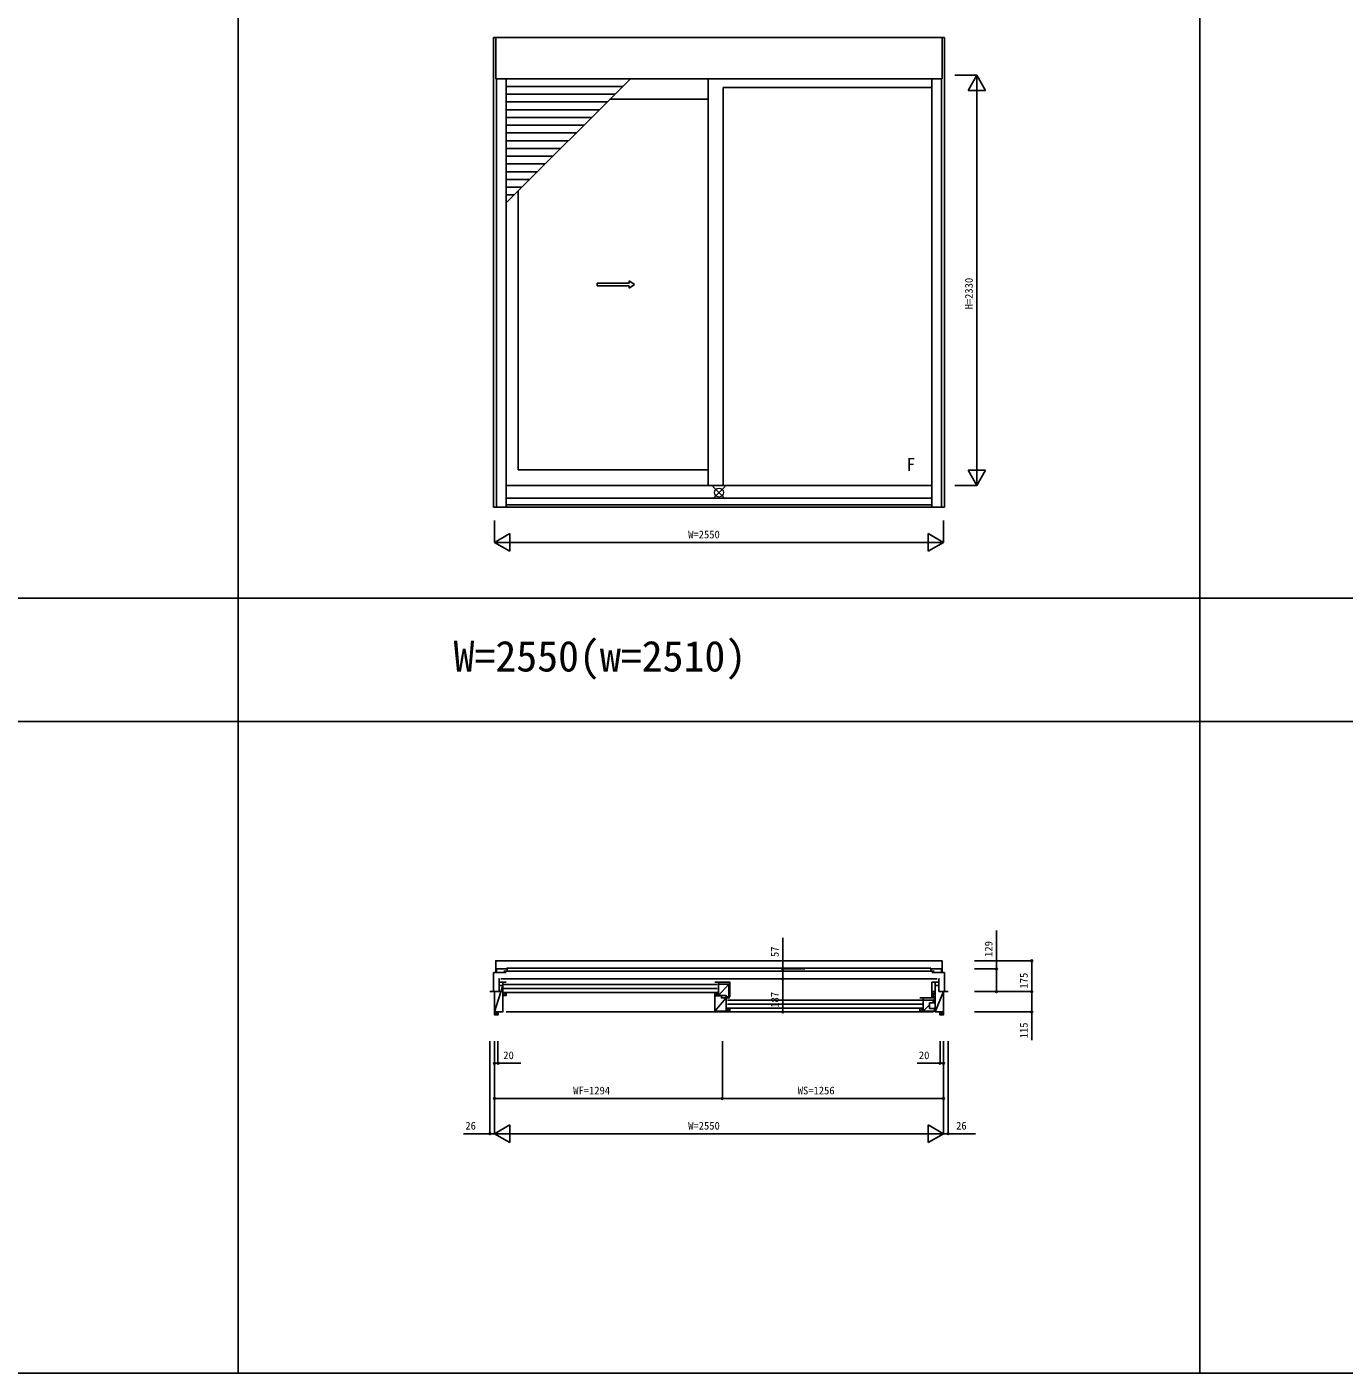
# Model space of a CAD drawing. Units: millimetres, scale not verified. Extents: x -19250 to 19250, y -14000 to 14000.
# Drawn here: x -8830 to -1351, y -6600 to 1043 of the extents above; entities that cross this region are included whole.
import ezdxf
from ezdxf.enums import TextEntityAlignment as Align

# ---------------------------------------------------------------- set-up
doc = ezdxf.new("R2010")
doc.units = ezdxf.units.MM
doc.header["$LTSCALE"] = 50
for name, color, linetype in [('0-0_0', 7, 'Continuous'), ('0-1_YKK_A1', 4, 'Continuous'), ('0-2_YKK_B1', 4, 'Continuous'), ('0-4_YKK_F1', 7, 'Continuous'), ('0-6_YKK_N1', 2, 'Continuous')]:
    doc.layers.add(name, color=color, linetype=linetype)
doc.layers.add('0-5_YKK_IN', color=1, linetype='Continuous', lineweight=18)
doc.styles.add('ＭＳ ゴシック', font='')
doc.styles.get('ＭＳ ゴシック').set_extended_font_data('MS Gothic')

msp = doc.modelspace()

# ---------------------------------------------------------------- linework, layer by layer
at = {"layer": '0-1_YKK_A1'}
for p, q in [((-6181, 983.75), (-3619, 983.75)), ((-6181, -1683.75), (-6181, 983.75)), ((-3632, 983.75), (-3632, 749.25)), ((-3619, -1683.75), (-3619, 983.75)), ((-6164, -1683.75), (-6164, 749.25)), ((-6108, -1683.75), (-6108, 749.25)), ((-6108, 44.35), (-5403.1, 749.25)), ((-5447.1, 705.25), (-6108, 705.25)), ((-4961, -1560.75), (-4961, 749.25)), ((-4877, -1560.75), (-4877, 699.26)), ((-4877, 699.26), (-3692, 699.26)), ((-3692, -1683.75), (-3692, 749.25)), ((-3636, -1683.75), (-3636, 749.25)), ((-5491.1, 661.25), (-6108, 661.25)), ((-5535.1, 617.25), (-6108, 617.25)), ((-5520.1, 632.25), (-4961, 632.25)), ((-5579.1, 573.25), (-6108, 573.25)), ((-5623.1, 529.25), (-6108, 529.25)), ((-5667.1, 485.25), (-6108, 485.25)), ((-5711.1, 441.25), (-6108, 441.25)), ((-5755.1, 397.25), (-6108, 397.25)), ((-5799.1, 353.25), (-6108, 353.25)), ((-5843.1, 309.25), (-6108, 309.25)), ((-5887.1, 265.25), (-6108, 265.25)), ((-5931.1, 221.25), (-6108, 221.25)), ((-5975.1, 177.25), (-6108, 177.25)), ((-6019.1, 133.25), (-6108, 133.25)), ((-6063.1, 89.25), (-6108, 89.25)), ((-6040, 112.35), (-6040, -1470.75)), ((-5591.18, -411.75), (-5409.84, -411.74)), ((-5591.17, -426.75), (-5591.17, -411.75)), ((-5591.17, -426.75), (-5409.83, -426.74)), ((-5409.84, -411.74), (-5409.84, -399.24)), ((-5409.84, -399.24), (-5379.84, -419.24)), ((-5409.83, -439.24), (-5379.84, -419.24)), ((-5409.83, -439.24), (-5409.83, -426.74)), ((-6040, -1470.75), (-4961, -1470.75)), ((-3692, -1560.75), (-6108, -1560.75)), ((-3692, -1632.74), (-6108, -1632.74)), ((-3692, -1670.75), (-6108, -1670.75)), ((-3619, -1683.75), (-6181, -1683.75))]:
    msp.add_line(p, q, dxfattribs=at)
msp.add_lwpolyline([(-6168, 983.75), (-6168, 749.25), (-3632, 749.25)], dxfattribs=at)
at = {"layer": '0-2_YKK_B1'}
for p, q in [((-3632, -4259.25), (-3632, -4326.25)), ((-6181, -4326.25), (-6181, -4434.25)), ((-6108, -4326.25), (-6181, -4326.25)), ((-3679, -4318.95), (-6121, -4318.95)), ((-3697, -4300.35), (-3697, -4318.95)), ((-3692, -4326.25), (-3619, -4326.25)), ((-3619, -4326.25), (-3619, -4434.25)), ((-6148, -4380.25), (-6108, -4380.25)), ((-3662, -4362.25), (-6138, -4362.25)), ((-6121, -4393.25), (-4910, -4393.25)), ((-4910, -4415.75), (-6121, -4415.75)), ((-4903, -4380.25), (-4903, -4455.25)), ((-4844, -4392.25), (-4903, -4455.25)), ((-3652, -4380.25), (-3692, -4380.25)), ((-3692, -4380.25), (-3692, -4464.25)), ((-3672, -4399.25), (-3652, -4399.25)), ((-6108, -4438.75), (-6128, -4455.25)), ((-6121, -4438.25), (-4910, -4438.25)), ((-4859, -4470.25), (-4923, -4545.25)), ((-4860, -4464.25), (-4844, -4464.25)), ((-4859, -4470.25), (-4859, -4545.25)), ((-4852, -4483.25), (-3747, -4483.25)), ((-3747, -4505.75), (-4852, -4505.75)), ((-3676, -4470.25), (-3760, -4470.25)), ((-3740, -4470.25), (-3740, -4545.25)), ((-3672, -4434.25), (-3687, -4464.25)), ((-3625, -4434.25), (-3672, -4549.25)), ((-3652, -4434.25), (-3599, -4434.25)), ((-6175, -4565.75), (-6153.5, -4549.25)), ((-6108, -4549.25), (-3682, -4549.25)), ((-4852, -4528.25), (-3747, -4528.25)), ((-3740, -4528.75), (-3760, -4528.75)), ((-3740, -4528.75), (-3760, -4545.25)), ((-3704, -4509.81), (-3740, -4545.25)), ((-3646.5, -4565.75), (-3625, -4549.25))]:
    msp.add_line(p, q, dxfattribs=at)
for points in [[(-3632, -4259.25), (-6168, -4259.25), (-6168, -4326.25)], [(-6108, -4305.25), (-6164, -4305.25), (-6164, -4326.25)], [(-3697, -4300.35), (-6103, -4300.35), (-6103, -4318.95)], [(-3692, -4305.25), (-3636, -4305.25), (-3636, -4326.25)], [(-6152, -4362.25), (-6148, -4362.25), (-6148, -4434.25), (-6201, -4434.25)], [(-6175, -4434.25), (-6175, -4549.25), (-6128, -4549.25), (-6128, -4380.25)], [(-6148, -4399.25), (-6128, -4399.25), (-6175, -4549.25)], [(-4923, -4380.25), (-4839, -4380.25), (-4839, -4464.25)], [(-4903, -4392.25), (-4844, -4392.25), (-4844, -4464.25)], [(-3625, -4434.25), (-3625, -4549.25), (-3672, -4549.25), (-3672, -4380.25)], [(-3648, -4362.25), (-3652, -4362.25), (-3652, -4434.25)], [(-6128, -4455.25), (-6108, -4455.25), (-6108, -4438.75), (-6128, -4438.75)], [(-4860, -4464.25), (-4860, -4455.25), (-4923, -4455.25), (-4923, -4438.75)], [(-4923, -4438.75), (-4903, -4438.75), (-4923, -4455.25)], [(-4839, -4470.25), (-4886, -4470.25), (-4886, -4458.25), (-4923, -4458.25), (-4923, -4545.25), (-4839, -4545.25), (-4839, -4528.75)], [(-3676, -4470.25), (-3676, -4498.25), (-3704, -4498.25), (-3704, -4529.25), (-3676, -4529.25), (-3676, -4545.25), (-3760, -4545.25), (-3760, -4528.75)], [(-3740, -4482.25), (-3676, -4482.25), (-3692.25, -4498.25)], [(-3672, -4434.25), (-3687, -4434.25), (-3687, -4464.25), (-3672, -4464.25)], [(-6153.5, -4549.25), (-6153.5, -4565.75), (-6175, -4565.75), (-6175, -4549.25)], [(-4859, -4528.75), (-4839, -4528.75), (-4859, -4545.25)], [(-3625, -4549.25), (-3625, -4565.75), (-3646.5, -4565.75), (-3646.5, -4549.25)]]:
    msp.add_lwpolyline(points, dxfattribs=at)
at = {"layer": '0-4_YKK_F1'}
for p, q in [((-7630, -6600), (-7630, 13300)), ((-2170, -6600), (-2170, 13300)), ((-19250, -2200), (7630, -2200)), ((-19250, -2900), (7630, -2900)), ((-19250, -6600), (7630, -6600))]:
    msp.add_line(p, q, dxfattribs=at)
at = {"layer": '0-5_YKK_IN'}
for p, q in [((-4935.36, -1636.11), (-4864.64, -1565.39)), ((-4935.36, -1565.39), (-4864.64, -1636.11))]:
    msp.add_line(p, q, dxfattribs=at)
msp.add_circle((-4900, -1600.75), 25, dxfattribs=at)
at = {"layer": '0-6_YKK_N1'}
for p, q in [((-3561, 769.25), (-3436, 769.25)), ((-3436, 769.25), (-3486, 682.65)), ((-3436, -1560.75), (-3436, 769.25)), ((-3436, 769.25), (-3386, 682.65)), ((-3486, 682.65), (-3386, 682.65)), ((-3436, -1560.75), (-3486, -1474.14)), ((-3386, -1474.14), (-3486, -1474.14)), ((-3436, -1560.75), (-3386, -1474.14)), ((-3561, -1560.75), (-3436, -1560.75)), ((-6175, -1758.75), (-6175, -1883.75)), ((-6175, -1883.75), (-6088.4, -1833.75)), ((-6088.4, -1933.75), (-6088.4, -1833.75)), ((-3625, -1883.75), (-3711.6, -1833.75)), ((-3711.6, -1833.75), (-3711.6, -1933.75)), ((-3625, -1758.75), (-3625, -1883.75)), ((-6175, -1883.75), (-3625, -1883.75)), ((-6175, -1883.75), (-6088.4, -1933.75)), ((-3625, -1883.75), (-3711.6, -1933.75)), ((-4537.95, -4127.89), (-4537.95, -4305.25)), ((-4412.95, -4305.25), (-4537.95, -4305.25)), ((-4537.95, -4305.25), (-4537.95, -4362.25)), ((-3449, -4305.25), (-3324, -4305.25)), ((-4412.95, -4362.25), (-4537.95, -4362.25)), ((-4537.95, -4362.25), (-4537.95, -4549.25)), ((-3449, -4434.25), (-3124, -4434.25)), ((-4412.95, -4549.25), (-4537.95, -4549.25)), ((-3449, -4549.25), (-3124, -4549.25)), ((-6201, -4715.75), (-6201, -5240.75)), ((-6155, -4715.75), (-6155, -4840.75)), ((-3645, -4715.75), (-3645, -4840.75)), ((-3599, -4715.75), (-3599, -5240.75)), ((-4881, -5040.75), (-6175, -5040.75)), ((-6175, -5240.75), (-6088.4, -5190.75)), ((-6088.4, -5290.75), (-6088.4, -5190.75)), ((-3625, -5240.75), (-3711.6, -5190.75)), ((-3711.6, -5190.75), (-3711.6, -5290.75)), ((-6175, -5240.75), (-3625, -5240.75)), ((-6175, -5240.75), (-6088.4, -5290.75)), ((-3625, -5240.75), (-3711.6, -5290.75))]:
    msp.add_line(p, q, dxfattribs=at)
for points in [[(-3324, -4434.25), (-3324, -4305.25), (-3324, -4086.78)], [(-3449, -4259.25), (-3124, -4259.25), (-3124, -4434.25)], [(-3124, -4434.25), (-3124, -4549.25), (-3124, -4709.25)], [(-6175, -4715.75), (-6175, -5240.75), (-6201, -5240.75), (-6350.33, -5240.75)], [(-4881, -4715.75), (-4881, -5040.75), (-3625, -5040.75)], [(-3625, -4715.75), (-3625, -5240.75), (-3599, -5240.75), (-3443.6, -5240.75)], [(-6175, -4840.75), (-6155, -4840.75), (-6025, -4840.75)], [(-3625, -4840.75), (-3645, -4840.75), (-3775, -4840.75)]]:
    msp.add_lwpolyline(points, dxfattribs=at)
for centre in [(-3124, -4259.25), (-4537.95, -4305.25), (-3324, -4305.25), (-4537.95, -4362.25), (-3324, -4434.25), (-3124, -4434.25), (-4537.95, -4549.25), (-3124, -4549.25), (-6175, -4840.75), (-6155, -4840.75), (-3645, -4840.75), (-3625, -4840.75), (-6175, -5040.75), (-4881, -5040.75), (-3625, -5040.75), (-6201, -5240.75), (-3599, -5240.75)]:
    msp.add_circle(centre, 5, dxfattribs=at)

# ---------------------------------------------------------------- texts
at = {"layer": '0-0_0', "color": 3, "style": 'ＭＳ ゴシック'}
msp.add_text('W=2550(w=2510)', height=174.5, dxfattribs=at).set_placement((-6407.33, -2669), align=Align.BOTTOM_LEFT)
at = {"layer": '0-1_YKK_A1', "style": 'ＭＳ ゴシック'}
msp.add_text('F', height=73.31, dxfattribs=at).set_placement((-3834.94, -1499.51), align=Align.BOTTOM_LEFT)
at = {"layer": '0-6_YKK_N1', "style": 'ＭＳ ゴシック'}
for s, p in [('H=2330', (-3446, -560.75)), ('57', (-4547.95, -4237.89)), ('129', (-3334, -4236.78)), ('175', (-3134, -4416.75)), ('187', (-4547.95, -4525.75)), ('115', (-3134, -4699.25))]:
    msp.add_text(s, height=43.99, rotation=90, dxfattribs=at).set_placement(p, align=Align.BOTTOM_LEFT)
for s, p in [('W=2550', (-5075, -1873.75)), ('20', (-6125, -4830.75)), ('20', (-3765, -4830.75)), ('WF=1294', (-5728, -5030.75)), ('WS=1256', (-4453, -5030.75)), ('26', (-6340.33, -5230.75)), ('W=2550', (-5075, -5230.75)), ('26', (-3553.6, -5230.75))]:
    msp.add_text(s, height=43.99, dxfattribs=at).set_placement(p, align=Align.BOTTOM_LEFT)

doc.saveas('drawing.dxf')
